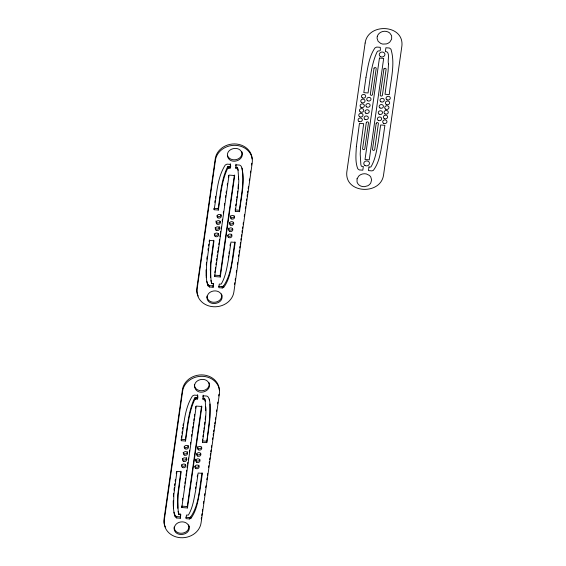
<?xml version="1.0" encoding="UTF-8"?>
<svg xmlns="http://www.w3.org/2000/svg" width="566" height="566" viewBox="0 0 566 566"><rect width="100%" height="100%" fill="white"/><g stroke="black" fill="none" stroke-linecap="round" stroke-linejoin="round"><path stroke-width="0.85" d="M173.458 496.658L173.642 493.347M206.321 264.86L206.463 262.376M205.479 416.18L205.189 419.526M238.343 184.403L238.01 188.556M174.01 490.163L174.278 487.772M206.831 259.186L207.099 256.794M204.595 424.748L204.892 422.137M237.409 193.77L237.713 191.166M173.437 508.07L174.151 513.624L175.248 516.808L176.748 517.982L180.313 518.237L180.526 513.857M180.313 518.237L180.823 514.508L178.898 514.331L178.354 512.754L177.498 500.74L177.908 493.495L180.858 471.195M206.257 277.099L206.972 282.646L208.069 285.837L209.569 287.004L213.134 287.259L213.248 283.63M213.134 287.259L213.637 283.538L211.719 283.361L211.175 281.783L210.319 269.77L210.729 262.525L213.679 240.225M174.554 485.38L174.795 483.675M175.163 481.114L175.403 479.409M176.252 473.431L176.493 471.726M181.346 437.596L181.587 435.891M181.955 433.33L182.195 431.625M182.556 429.063L182.797 427.358M183.044 425.653L183.285 423.941M207.984 250.144L208.224 248.432M208.585 245.877L208.833 244.165M209.194 241.611L209.434 239.899M214.769 202.359L215.016 200.654M215.377 198.093L215.618 196.388M181.297 440.702C184.028 425.759 184.035 409.176 192.454 395.988L194.209 395.11L197.746 395.379C198.532 401.91 195.801 396.83 194.343 400.417C188.598 413.166 187.686 427.387 185.535 441.02L181.297 440.702L181.106 439.301L185.344 439.626L185.535 441.02M214.118 209.731C216.849 194.789 216.856 178.205 225.275 165.01L227.03 164.133L230.567 164.402C231.352 170.932 228.614 165.859 227.164 169.446C221.419 182.195 220.507 196.409 218.356 210.05L214.118 209.731L213.92 208.33L218.165 208.656L218.356 210.05M185.344 439.626C187.495 425.986 188.407 411.772 194.152 399.016C195.1 395.839 198.489 399.815 197.449 394.7M218.165 208.656C220.315 195.015 221.228 180.802 226.973 168.045C227.921 164.869 231.31 168.845 230.27 163.73M182.485 500.004L182.733 498.257M184.226 487.765L184.474 486.01M184.849 483.385L185.096 481.638M185.344 479.89L185.591 478.143M185.966 475.518L186.214 473.77M186.462 472.016L186.709 470.268M187.084 467.643L187.332 465.896M187.579 464.148L187.827 462.394M188.202 459.776L188.45 458.021M189.32 451.901L189.568 450.154M190.438 444.027L190.685 442.279M191.556 436.16L191.803 434.412M192.178 431.787L192.426 430.033M192.673 428.285L192.921 426.538M193.296 423.913L193.544 422.165M193.791 420.418L194.039 418.663M194.414 416.045L194.662 414.291M195.532 408.171L195.779 406.423M214.804 272.529L215.059 270.781M215.306 269.034L215.554 267.286M215.929 264.662L216.177 262.914M216.545 260.289L216.799 258.542M217.047 256.787L217.294 255.04M217.669 252.415L217.917 250.667M218.165 248.92L218.412 247.165M218.787 244.547L219.035 242.793M219.283 241.045L219.53 239.298M219.905 236.673L220.153 234.925M220.4 233.171L220.648 231.423M221.023 228.798L221.271 227.051M222.141 220.931L222.388 219.184M223.259 213.057L223.506 211.309M224.377 205.189L224.624 203.435M225.494 197.315L225.742 195.567M226.117 192.942L226.365 191.195M227.235 185.068L227.482 183.32M228.353 177.2L228.6 175.446M181.806 507.525L196.225 406.07L201.878 406.501L187.466 507.957L181.806 507.525L181.615 506.131L187.275 506.556L187.466 507.957M214.627 276.555L229.046 175.099L234.699 175.531L220.28 276.986L214.627 276.555L214.436 275.154L220.089 275.585L220.28 276.986M187.275 506.556L201.567 405.978M202.89 396.653L203.102 395.153M220.089 275.585L234.388 175.007M235.711 165.675L235.923 164.182M241.993 153.145C241.93 160.617 229.761 162.456 227.447 155.353M196.133 484.432L196.374 482.727M197.223 476.756L197.47 475.044M209.342 399.03C211.833 413.562 208.613 428.236 206.753 442.633L202.508 442.315L202.557 439.216M202.925 436.662L203.166 434.964M203.527 432.417L203.767 430.712M204.008 429.014L204.248 427.316M228.954 253.462L229.195 251.757M230.044 245.778L230.291 244.073M238.145 170.352L237.515 168.71L235.689 168.569L236.22 164.833L239.758 165.102L241.25 166.277C245.771 181.028 241.01 196.784 239.574 211.663L235.329 211.337L235.378 208.238M235.739 205.691L235.987 203.993M236.347 201.439L236.588 199.741M236.829 198.043L237.069 196.338M202.508 442.315L205.578 419.187L205.989 411.942L205.133 399.929L204.588 398.344L202.678 398.146M235.329 211.337L238.399 188.216L238.802 180.971L237.953 168.958L237.324 167.31L235.498 167.175M202.076 472.808C199.345 487.588 199.465 504.235 190.657 517.013L189.285 517.55L185.782 517.239M206.753 442.633L209.653 417.913L209.965 404.018M234.897 241.838C232.166 256.617 232.286 273.265 223.478 286.042L222.105 286.573L218.603 286.269M239.574 211.663L239.383 210.262C241.151 196.324 244.307 182.146 242.163 168.06M201.234 518.944L201.482 517.204M201.729 515.456L201.977 513.716M202.352 511.098L202.6 509.35M203.47 503.252L203.718 501.504M204.581 495.399L204.828 493.658M205.699 487.552L205.946 485.805M206.816 479.699L207.064 477.959M207.432 475.341L207.68 473.593M208.55 467.488L208.797 465.747M209.165 463.13L209.413 461.389M209.661 459.642L209.915 457.894M210.283 455.283L210.531 453.536M210.778 451.795L211.026 450.048M211.401 447.43L211.649 445.69M212.512 439.584L212.759 437.836M213.134 435.219L213.382 433.478M213.63 431.731L213.877 429.99M214.252 427.372L214.5 425.625M214.747 423.884L214.995 422.137M215.363 419.526L215.611 417.779M216.481 411.673L216.728 409.933M217.599 403.827L217.846 402.079M218.709 395.974L218.957 394.233M234.55 284.486L234.798 282.745M235.173 280.128L235.421 278.38M236.291 272.274L236.538 270.534M237.402 264.428L237.649 262.681M238.519 256.575L238.767 254.834M239.135 252.217L239.383 250.476M239.758 247.858L240.005 246.111M240.253 244.37L240.5 242.623M240.875 240.005L241.123 238.265M241.371 236.517L241.618 234.777M241.986 232.159L242.234 230.412M242.481 228.671L242.729 226.924M243.104 224.306L243.352 222.565M244.222 216.46L244.47 214.712M245.333 208.613L245.58 206.866M245.955 204.248L246.203 202.508M246.451 200.76L246.698 199.02M247.073 196.402L247.321 194.654M247.568 192.914L247.816 191.166M248.184 188.549L248.432 186.808M249.302 180.703L249.549 178.955M250.413 172.849L250.66 171.109M251.53 165.003L251.778 163.256M228.339 257.7L228.593 256.023M195.525 488.677L195.772 486.993M223.669 287.443C230.044 279.003 231.041 267.824 233.022 257.742L235.208 242.382L230.963 242.057L228.473 259.426C226.832 267.782 225.657 276.689 221.2 284.09L219.283 284.082L218.794 287.67L222.297 287.974L223.669 287.443L223.478 286.042M190.848 518.414C197.223 509.973 198.22 498.802 200.208 488.713L202.387 473.353L198.142 473.027L195.659 490.397C194.011 498.759 192.836 507.66 188.379 515.067L186.462 515.053L185.973 518.64L189.476 518.944L190.848 518.414L190.657 517.013M206.781 281.252L207.878 284.436L209.378 285.611L212.943 285.865M173.96 512.223L175.057 515.407L176.557 516.581L180.122 516.836M235.138 209.944L239.383 210.262M202.317 440.914L206.562 441.239M205.324 401.322L204.779 399.745L202.869 399.546L203.399 395.804L206.937 396.073L208.437 397.247L209.533 400.431M210.984 280.382L211.804 283.417M178.163 511.36L178.898 514.331M241.696 151.37C245.665 160.178 230.61 165.491 227.638 156.754C225.318 148.434 239.425 144.938 241.93 152.877M208.882 382.347C212.844 391.148 197.789 396.462 194.817 387.724C192.497 379.404 206.604 375.909 209.109 383.854M221.476 293.924C225.919 304.77 205.826 307.607 206.944 296.089M221.702 295.431C219.474 288.236 207.121 290.068 207.135 297.61M188.655 524.894C193.098 535.74 173.005 538.577 174.123 527.066M188.881 526.401C186.653 519.206 174.3 521.038 174.314 528.58M207.184 297.758C209.42 304.947 221.808 303.128 221.745 295.537M174.363 528.736C176.599 535.924 188.987 534.099 188.924 526.507M194.35 384.823C194.923 393.32 209.307 392.323 209.172 384.003M237.402 167.373L237.6 168.767M237.324 167.31L237.515 168.71M229.86 166.616L230.051 168.01M229.775 166.737L229.966 168.137M228.02 166.602L228.211 168.003M227.921 166.652L228.112 168.045M222.105 286.573L222.297 287.974M209.378 285.611L209.569 287.004M207.878 284.436L208.069 285.837M204.503 398.28L204.779 399.745M197.039 397.587L197.23 398.988M196.954 397.707L197.145 399.108M195.199 397.58L195.39 398.973M195.1 397.622L195.291 399.023M189.285 517.55L189.476 518.944M178.792 512.994L178.983 514.395M176.557 516.581L176.748 517.982M175.057 515.407L175.248 516.808M238.569 176.939L238.611 179.571M210.616 277.312L210.92 263.926L213.99 240.769L209.753 240.444L206.654 263.77L206.342 277.665M206.045 269.833L206.151 276.272M205.734 407.032L205.791 410.541M177.795 508.282L178.099 494.896L181.17 471.74L176.932 471.421L173.833 494.748L173.521 508.643M173.224 500.804L173.316 506.436M200.704 453.232A2.144 1.861 -7.8 0 1 196.614 453.861M199.819 459.443A2.144 1.861 -7.8 0 1 197.435 461.141A2.144 1.861 -7.8 0 1 195.574 459.118M201.581 447.027A2.144 1.861 -7.8 0 1 199.197 448.732A2.144 1.861 -7.8 0 1 197.343 446.708M186.525 458.432A2.144 1.861 -7.8 0 1 182.287 458.594M186.377 457.477A2.144 1.861 -7.8 0 1 186.518 457.944M188.287 445.534A2.144 1.861 -7.8 0 1 184.198 446.652M185.641 464.636A2.144 1.861 -7.8 0 1 181.403 464.799M187.403 451.739A2.144 1.861 -7.8 0 1 185.577 453.904A2.144 1.861 -7.8 0 1 183.165 452.39M219.339 389.946A18.572 16.145 -7.8 0 0 201.659 374.897A18.572 16.145 -7.8 0 0 182.436 389.691L164.09 518.767A18.572 16.145 -7.8 0 0 165.406 527.024M198.935 465.16A2.144 1.861 -7.8 0 1 194.845 466.278M252.16 158.968A18.572 16.145 -7.8 0 0 234.48 143.927A18.572 16.145 -7.8 0 0 215.257 158.721L196.911 287.797A18.572 16.145 -7.8 0 0 198.227 296.053M231.756 234.19A2.144 1.861 -7.8 0 1 227.666 235.3M232.64 228.466A2.144 1.861 -7.8 0 1 230.256 230.171A2.144 1.861 -7.8 0 1 228.395 228.148M233.525 222.261A2.144 1.861 -7.8 0 1 229.428 222.891M234.402 216.056A2.144 1.861 -7.8 0 1 232.018 217.754A2.144 1.861 -7.8 0 1 230.164 215.731M219.346 227.461A2.144 1.861 -7.8 0 1 215.108 227.624M219.191 226.506A2.144 1.861 -7.8 0 1 219.339 226.973M218.462 233.666A2.144 1.861 -7.8 0 1 214.224 233.829M221.108 214.556A2.144 1.861 -7.8 0 1 217.019 215.674M220.231 221.249A2.144 1.861 -7.8 0 1 217.839 222.954A2.144 1.861 -7.8 0 1 215.986 220.931M356.347 146.693C356.049 154.009 355.031 161.756 357.754 168.753L359.254 169.927L362.82 170.182L363.33 166.461L361.412 166.277L360.867 164.699L360.202 154.086L360.606 146.842L363.683 123.685L359.438 123.367L356.347 146.693M388.495 63.887L388.092 71.132L385.022 94.26L389.259 94.579C390.703 79.7 395.464 63.944 390.943 49.192L389.443 48.018L385.913 47.749L385.382 51.492C390.689 51.513 387.243 60.781 388.495 63.887M368.968 167.005L368.48 170.585L371.982 170.89L373.362 170.359C379.736 161.918 380.734 150.747 382.715 140.658L384.894 125.298L380.656 124.98L378.166 142.342C376.517 150.705 375.35 159.612 370.886 167.012L368.968 167.005M182.627 391.092L164.281 520.168A18.572 16.145 -7.8 0 0 180.377 537.7A18.572 16.145 -7.8 0 0 201.057 522.963L219.396 393.886A18.572 16.145 -7.8 0 0 203.307 376.355A18.572 16.145 -7.8 0 0 182.627 391.092M215.448 160.121L197.102 289.198A18.572 16.145 -7.8 0 0 213.198 306.73A18.572 16.145 -7.8 0 0 233.878 291.992L252.217 162.916A18.572 16.145 -7.8 0 0 236.121 145.384A18.572 16.145 -7.8 0 0 215.448 160.121M365.134 43.037L346.795 172.114C344.659 193.813 380.854 195.369 383.564 174.908L401.91 45.832C404.039 24.133 367.843 22.576 365.134 43.037M365.99 77.287L363.804 92.647L368.049 92.973C370.192 79.332 371.112 65.118 376.857 52.362C378.307 48.775 381.038 53.855 380.253 47.325L376.715 47.056L374.961 47.933C369.06 56.501 367.872 67.304 365.99 77.287M357.054 178.792L357.04 181.927A1.189 1.033 -7.8 0 0 357.167 182.33L357.719 183.476A1.189 1.033 -7.8 0 0 357.967 183.837L358.844 184.806A1.189 1.033 -7.8 0 0 359.191 185.096L360.337 185.825A1.182 1.033 -7.8 0 0 360.754 186.023L362.091 186.455A1.189 1.033 -7.8 0 0 362.565 186.554L363.995 186.667A1.189 1.033 -7.8 0 0 364.483 186.653L367.716 185.782A1.189 1.033 -7.8 0 0 368.133 185.556L369.28 184.749A1.189 1.033 -7.8 0 0 369.626 184.438L370.504 183.405A1.182 1.033 -7.8 0 0 370.744 183.03L371.629 179.854L370.737 176.953A1.189 1.033 -7.8 0 0 370.489 176.592L369.612 175.623A1.189 1.033 -7.8 0 0 369.265 175.333L366.358 173.967A1.189 1.033 -7.8 0 0 365.891 173.875L364.462 173.762A1.189 1.033 -7.8 0 0 363.973 173.776L362.537 173.988A1.189 1.033 -7.8 0 0 362.07 174.116L360.74 174.646A1.189 1.033 -7.8 0 0 360.316 174.873L359.169 175.679A1.189 1.033 -7.8 0 0 358.83 175.991L357.054 178.792M377.289 36.373L377.055 38.17L378.01 41.056A1.189 1.033 -7.8 0 0 378.258 41.417L380.656 43.377A1.189 1.033 -7.8 0 0 381.081 43.568L382.425 43.992A1.189 1.033 -7.8 0 0 382.892 44.084L386.245 43.936A1.189 1.033 -7.8 0 0 386.712 43.808L388.035 43.264A1.189 1.033 -7.8 0 0 388.453 43.03L389.592 42.217A1.182 1.033 -7.8 0 0 389.932 41.898L391.644 39.082L391.644 35.948A1.189 1.033 -7.8 0 0 391.509 35.545L389.797 33.09A1.182 1.033 -7.8 0 0 389.45 32.807L388.29 32.085A1.189 1.033 -7.8 0 0 387.866 31.894L386.521 31.47A1.189 1.033 -7.8 0 0 386.054 31.385L384.618 31.279A1.182 1.033 -7.8 0 0 384.137 31.3L382.701 31.533A1.189 1.033 -7.8 0 0 382.241 31.661L380.911 32.205A1.189 1.033 -7.8 0 0 380.493 32.432L379.354 33.252A1.182 1.033 -7.8 0 0 379.022 33.564L378.152 34.604A1.189 1.033 -7.8 0 0 377.918 34.986L377.289 36.373M366.322 122.482L362.58 148.808A1.146 0.99 -7.8 0 0 364.766 148.978L368.508 122.652A1.146 0.99 -7.8 0 0 366.322 122.482M374.041 68.189L370.298 94.515A1.146 0.99 -7.8 0 0 372.485 94.685L376.22 68.352A1.146 0.99 -7.8 0 0 374.041 68.189M379.439 58.072L365.02 159.527L369.265 159.845L383.684 58.39L379.439 58.072M376.22 123.232L372.485 149.566A1.146 0.99 -7.8 0 0 374.671 149.728L378.406 123.402A1.146 0.99 -7.8 0 0 376.22 123.232M383.939 68.939L380.196 95.272A1.146 0.99 -7.8 0 0 382.383 95.435L386.125 69.109A1.146 0.99 -7.8 0 0 383.939 68.939M364.936 119.348A2.144 1.861 -7.8 0 0 368.346 117.983A2.144 1.861 -7.8 0 0 365.388 116.129A2.144 1.861 -7.8 0 0 364.936 119.348M365.813 113.143A2.144 1.861 -7.8 0 0 369.223 111.778A2.144 1.861 -7.8 0 0 366.273 109.917A2.144 1.861 -7.8 0 0 365.813 113.143M366.697 106.939A2.144 1.861 -7.8 0 0 370.107 105.566A2.144 1.861 -7.8 0 0 367.157 103.712A2.144 1.861 -7.8 0 0 366.697 106.939M367.582 100.734A2.144 1.861 -7.8 0 0 370.992 99.361A2.144 1.861 -7.8 0 0 368.034 97.508A2.144 1.861 -7.8 0 0 367.582 100.734M195.716 468.415A2.144 1.861 -7.8 0 0 199.133 467.042A2.144 1.861 -7.8 0 0 196.176 465.188A2.144 1.861 -7.8 0 0 195.716 468.415M196.6 462.21A2.144 1.861 -7.8 0 0 200.01 460.837A2.144 1.861 -7.8 0 0 197.06 458.984A2.144 1.861 -7.8 0 0 196.6 462.21M197.484 456.005A2.144 1.861 -7.8 0 0 200.895 454.632A2.144 1.861 -7.8 0 0 197.937 452.779A2.144 1.861 -7.8 0 0 197.484 456.005M198.362 449.8A2.144 1.861 -7.8 0 0 201.772 448.428A2.144 1.861 -7.8 0 0 198.822 446.574A2.144 1.861 -7.8 0 0 198.362 449.8M183.306 461.198A2.144 1.861 -7.8 0 0 186.716 459.825A2.144 1.861 -7.8 0 0 183.766 457.972A2.144 1.861 -7.8 0 0 183.306 461.198M182.422 467.403A2.144 1.861 -7.8 0 0 185.832 466.037A2.144 1.861 -7.8 0 0 182.882 464.177A2.144 1.861 -7.8 0 0 182.422 467.403M185.068 448.788A2.144 1.861 -7.8 0 0 188.478 447.416A2.144 1.861 -7.8 0 0 185.528 445.562A2.144 1.861 -7.8 0 0 185.068 448.788M184.191 454.993A2.144 1.861 -7.8 0 0 187.601 453.621A2.144 1.861 -7.8 0 0 184.643 451.767A2.144 1.861 -7.8 0 0 184.191 454.993M358.922 121.4A2.144 1.861 -7.8 0 0 362.332 120.034A2.144 1.861 -7.8 0 0 359.382 118.181A2.144 1.861 -7.8 0 0 358.922 121.4M378.23 120.36A2.144 1.861 -7.8 0 0 381.64 118.987A2.144 1.861 -7.8 0 0 378.689 117.134A2.144 1.861 -7.8 0 0 378.23 120.36M379.107 114.155A2.144 1.861 -7.8 0 0 382.524 112.783A2.144 1.861 -7.8 0 0 379.567 110.929A2.144 1.861 -7.8 0 0 379.107 114.155M379.991 107.95A2.144 1.861 -7.8 0 0 383.401 106.578A2.144 1.861 -7.8 0 0 380.451 104.724A2.144 1.861 -7.8 0 0 379.991 107.95M380.876 101.746A2.144 1.861 -7.8 0 0 384.286 100.373A2.144 1.861 -7.8 0 0 381.328 98.519A2.144 1.861 -7.8 0 0 380.876 101.746M383.536 123.275A2.144 1.861 -7.8 0 0 386.946 121.902A2.144 1.861 -7.8 0 0 383.989 120.049A2.144 1.861 -7.8 0 0 383.536 123.275M384.201 118.556A2.144 1.861 -7.8 0 0 387.611 117.183A2.144 1.861 -7.8 0 0 384.661 115.33A2.144 1.861 -7.8 0 0 384.201 118.556M384.873 113.837A2.144 1.861 -7.8 0 0 388.283 112.471A2.144 1.861 -7.8 0 0 385.333 110.618A2.144 1.861 -7.8 0 0 384.873 113.837M385.545 109.125A2.144 1.861 -7.8 0 0 388.955 107.752A2.144 1.861 -7.8 0 0 386.005 105.899A2.144 1.861 -7.8 0 0 385.545 109.125M386.21 104.406A2.144 1.861 -7.8 0 0 389.627 103.04A2.144 1.861 -7.8 0 0 386.67 101.18A2.144 1.861 -7.8 0 0 386.21 104.406M386.882 99.694A2.144 1.861 -7.8 0 0 390.292 98.321A2.144 1.861 -7.8 0 0 387.342 96.468A2.144 1.861 -7.8 0 0 386.882 99.694M359.594 116.688A2.144 1.861 -7.8 0 0 363.004 115.315A2.144 1.861 -7.8 0 0 360.054 113.462A2.144 1.861 -7.8 0 0 359.594 116.688M360.266 111.969A2.144 1.861 -7.8 0 0 363.676 110.603A2.144 1.861 -7.8 0 0 360.719 108.743A2.144 1.861 -7.8 0 0 360.266 111.969M360.931 107.257A2.144 1.861 -7.8 0 0 364.348 105.884A2.144 1.861 -7.8 0 0 361.391 104.031A2.144 1.861 -7.8 0 0 360.931 107.257M361.603 102.538A2.144 1.861 -7.8 0 0 365.013 101.165A2.144 1.861 -7.8 0 0 362.063 99.312A2.144 1.861 -7.8 0 0 361.603 102.538M362.275 97.819A2.144 1.861 -7.8 0 0 365.686 96.453A2.144 1.861 -7.8 0 0 362.735 94.6A2.144 1.861 -7.8 0 0 362.275 97.819M364.914 165.463A2.858 2.483 -7.8 0 0 369.449 163.609A2.858 2.483 -7.8 0 0 365.487 161.161A2.858 2.483 -7.8 0 0 364.914 165.463M380.373 56.55A2.858 2.483 -7.8 0 0 384.915 54.725A2.858 2.483 -7.8 0 0 380.982 52.249A2.858 2.483 -7.8 0 0 380.373 56.55M228.537 237.444A2.144 1.861 -7.8 0 0 231.947 236.072A2.144 1.861 -7.8 0 0 228.997 234.218A2.144 1.861 -7.8 0 0 228.537 237.444M229.421 231.239A2.144 1.861 -7.8 0 0 232.831 229.867A2.144 1.861 -7.8 0 0 229.881 228.013A2.144 1.861 -7.8 0 0 229.421 231.239M230.305 225.027A2.144 1.861 -7.8 0 0 233.716 223.662A2.144 1.861 -7.8 0 0 230.758 221.808A2.144 1.861 -7.8 0 0 230.305 225.027M231.183 218.823A2.144 1.861 -7.8 0 0 234.593 217.457A2.144 1.861 -7.8 0 0 231.643 215.604A2.144 1.861 -7.8 0 0 231.183 218.823M216.127 230.228A2.144 1.861 -7.8 0 0 219.537 228.855A2.144 1.861 -7.8 0 0 216.587 227.001A2.144 1.861 -7.8 0 0 216.127 230.228M215.243 236.432A2.144 1.861 -7.8 0 0 218.653 235.06A2.144 1.861 -7.8 0 0 215.703 233.206A2.144 1.861 -7.8 0 0 215.243 236.432M217.889 217.818A2.144 1.861 -7.8 0 0 221.299 216.445A2.144 1.861 -7.8 0 0 218.349 214.592A2.144 1.861 -7.8 0 0 217.889 217.818M217.004 224.023A2.144 1.861 -7.8 0 0 220.422 222.65A2.144 1.861 -7.8 0 0 217.464 220.797A2.144 1.861 -7.8 0 0 217.004 224.023"/></g></svg>
